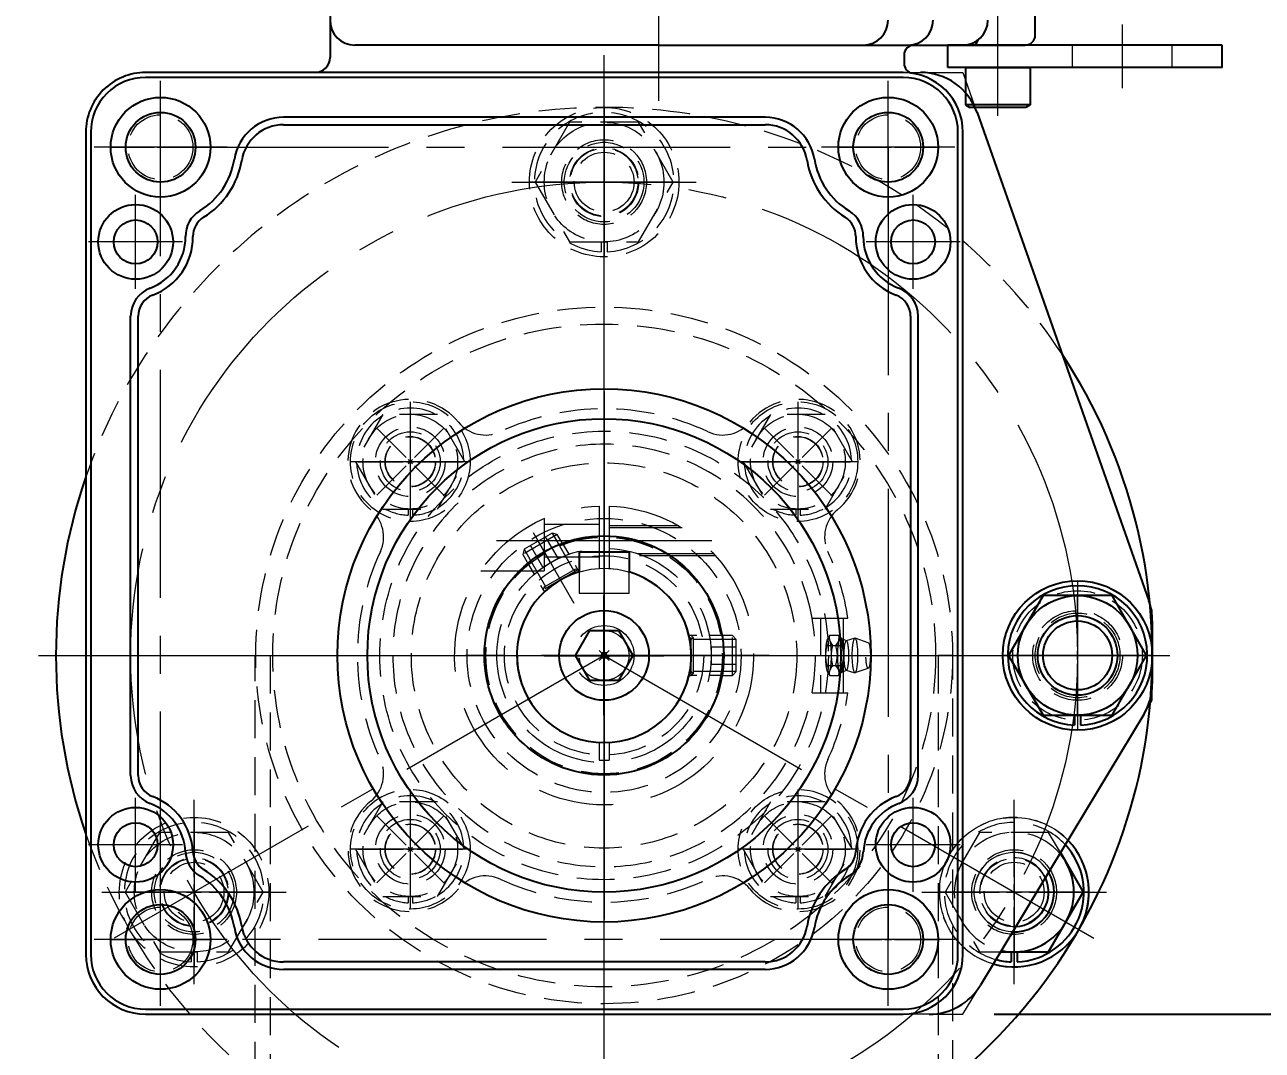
# Model space of a CAD drawing. Header units: millimetres. Extents: x 0 to 38884, y -3675 to 8056.
# Drawn here: x 28876.3 to 29124.6, y 1814.5 to 2020.3 of the extents above; entities that cross this region are included whole.
import ezdxf

# ---------------------------------------------------------------- set-up
doc = ezdxf.new("R2010")
doc.units = ezdxf.units.MM
doc.header["$LTSCALE"] = 2.4
doc.header["$PDMODE"] = 99
doc.header["$PDSIZE"] = 1
for name, pattern in [('CENTER2', [28.575, 19.05, -3.175, 3.175, -3.175]), ('Dashed', [2, 1, -1]), ('HIDDEN', [9.525, 6.35, -3.175]), ('HIDDEN2', [4.7625, 3.175, -1.5875])]:
    doc.linetypes.add(name, pattern=pattern)
for name, color, linetype, lineweight in [('01_外形線', 7, 'Continuous', 25), ('03_かくれ線', 6, 'HIDDEN2', 13), ('04_HIDDEN', 2, 'HIDDEN', 13), ('04_中心線', 1, 'CENTER2', 9), ('05_CENTER', 4, 'CENTER2', 13), ('08_DIM', 3, 'Continuous', 13)]:
    doc.layers.add(name, color=color, linetype=linetype, lineweight=lineweight)
doc.layers.add('10_DRAFT', color=8, linetype='Continuous', lineweight=0, plot=False)
doc.layers.add('10_補助線', color=8, linetype='Continuous', lineweight=13, plot=False)
doc.styles.add('KSS_TXT', font='txt.shx', dxfattribs={"bigfont": 'extfont2.shx'})
doc.styles.add('KSS_TXT_L', font='txt.shx', dxfattribs={"height": 3, "bigfont": 'extfont2.shx'})
doc.dimstyles.new('KSS_DIM', dxfattribs={"dimscale": 2, "dimtxt": 3, "dimasz": 2.5, "dimexe": 1.25, "dimexo": 0.625, "dimtad": 1, "dimdsep": 46, "dimtxsty": 'KSS_TXT', "dimblk": 'OPEN30', "dimcen": 0, "dimazin": 2, "dimtfac": 0.75, "dimtmove": 0, "dimatfit": 3, "dimldrblk": 'OPEN30', "dimfxl": 1.25, "dimtolj": 1, "dimarcsym": 0})

# ---------------------------------------------------------------- blocks, each defined once
blk = doc.blocks.new('_Open30')
at = {"color": 0, "linetype": 'ByBlock', "lineweight": -2}
for p, q in [((-1, 0.2679), (0, 0)), ((0, 0), (-1, -0.2679)), ((0, 0), (-1, 0))]:
    blk.add_line(p, q, dxfattribs=at)
blk = doc.blocks.new('*D1165')
at = {"layer": '08_DIM', "color": 0, "lineweight": -2, "transparency": 16777216}
for p, q in [((28867.34, 1893.75), (28750.86, 1893.75)), ((28763.36, 1749.75), (28763.36, 1868.75)), ((28873.84, 1724.75), (28750.86, 1724.75))]:
    blk.add_line(p, q, dxfattribs=at)
at = {"layer": 'Defpoints', "color": 0, "transparency": 16777216}
for p in [(28763.36, 1893.75), (28873.59, 1893.75), (28880.09, 1724.75)]:
    blk.add_point(p, dxfattribs=at)
at = {"layer": '08_DIM', "color": 0, "lineweight": -2, "transparency": 16777216, "xscale": 25, "yscale": 25, "zscale": 25}
for p, rotation in [((28763.36, 1893.75), 90), ((28763.36, 1724.75), 270)]:
    blk.add_blockref('_Open30', p, dxfattribs=dict(at, rotation=rotation))
at = {"layer": '08_DIM', "color": 0, "transparency": 16777216, "insert": (28742.11, 1809.25), "char_height": 30, "attachment_point": 5, "rotation": 90, "style": 'KSS_TXT'}
blk.add_mtext('\\A1;169', dxfattribs=at)
blk = doc.blocks.new('*U1297')
at = {"layer": '04_中心線', "color": 0, "linetype": 'CENTER2', "transparency": 16777216}
for p, q in [((0, 22), (0, 113.5)), ((-113.5, 0), (-22, 0)), ((22, 0), (113.5, 0)), ((0, -113.5), (0, -22))]:
    blk.add_line(p, q, dxfattribs=at)
at = {"layer": '04_中心線', "color": 0, "linetype": 'Continuous', "transparency": 16777216}
for p, q in [((0, -11), (0, 11)), ((-11, 0), (11, 0))]:
    blk.add_line(p, q, dxfattribs=at)
blk = doc.blocks.new('*U1284')
at = {"layer": '04_中心線', "color": 0, "linetype": 'CENTER2', "transparency": 16777216}
for p, q in [((0, 13.98), (0, 73.4)), ((-73.4, 0), (-13.98, 0)), ((13.98, 0), (73.4, 0)), ((0, -73.4), (0, -13.98))]:
    blk.add_line(p, q, dxfattribs=at)
at = {"layer": '04_中心線', "color": 0, "linetype": 'Continuous', "transparency": 16777216}
for p, q in [((0, -6.99), (0, 6.99)), ((-6.99, 0), (6.99, 0))]:
    blk.add_line(p, q, dxfattribs=at)
blk = doc.blocks.new('*U1296')
at = {"layer": '04_中心線', "color": 0, "linetype": 'CENTER2', "transparency": 16777216}
for p, q in [((0, 1.4), (0, 32.6)), ((-10.5, 0), (-1.4, 0)), ((1.4, 0), (10.5, 0)), ((0, -73.5), (0, -1.4))]:
    blk.add_line(p, q, dxfattribs=at)
at = {"layer": '04_中心線', "color": 0, "linetype": 'Continuous', "transparency": 16777216}
for p, q in [((-0.7, 0), (0.7, 0)), ((0, -0.7), (0, 0.7))]:
    blk.add_line(p, q, dxfattribs=at)
blk = doc.blocks.new('*U1300')
at = {"layer": '04_中心線', "color": 0, "linetype": 'CENTER2', "transparency": 16777216}
for p, q in [((0, 15.52), (0, 120.5)), ((-107.5, 0), (-15.52, 0)), ((15.52, 0), (113.5, 0)), ((0, -75.5), (0, -15.52))]:
    blk.add_line(p, q, dxfattribs=at)
at = {"layer": '04_中心線', "color": 0, "linetype": 'Continuous', "transparency": 16777216}
for p, q in [((0, -7.76), (0, 7.76)), ((-7.76, 0), (7.76, 0))]:
    blk.add_line(p, q, dxfattribs=at)
blk = doc.blocks.new('*U1301')
at = {"layer": '04_中心線', "color": 0, "linetype": 'CENTER2', "transparency": 16777216}
for p, q in [((0, 1.3), (0, 10)), ((-10, 0), (-1.3, 0)), ((1.3, 0), (10, 0)), ((0, -10), (0, -1.3))]:
    blk.add_line(p, q, dxfattribs=at)
at = {"layer": '04_中心線', "color": 0, "linetype": 'Continuous', "transparency": 16777216}
for p, q in [((-0.65, 0), (0.65, 0)), ((0, -0.65), (0, 0.65))]:
    blk.add_line(p, q, dxfattribs=at)
blk = doc.blocks.new('*U1302')
at = {"layer": '04_中心線', "color": 0, "linetype": 'CENTER2', "transparency": 16777216}
for p, q in [((0, 1.3), (0, 10)), ((-10, 0), (-1.3, 0)), ((1.3, 0), (10, 0)), ((0, -10), (0, -1.3))]:
    blk.add_line(p, q, dxfattribs=at)
at = {"layer": '04_中心線', "color": 0, "linetype": 'Continuous', "transparency": 16777216}
for p, q in [((-0.65, 0), (0.65, 0)), ((0, -0.65), (0, 0.65))]:
    blk.add_line(p, q, dxfattribs=at)
blk = doc.blocks.new('*U1303')
at = {"layer": '04_中心線', "color": 0, "linetype": 'CENTER2', "transparency": 16777216}
for p, q in [((0, 1.3), (0, 10)), ((-10, 0), (-1.3, 0)), ((1.3, 0), (10, 0)), ((0, -10), (0, -1.3))]:
    blk.add_line(p, q, dxfattribs=at)
at = {"layer": '04_中心線', "color": 0, "linetype": 'Continuous', "transparency": 16777216}
for p, q in [((-0.65, 0), (0.65, 0)), ((0, -0.65), (0, 0.65))]:
    blk.add_line(p, q, dxfattribs=at)
blk = doc.blocks.new('*U1298')
at = {"layer": '04_中心線', "color": 0, "linetype": 'CENTER2', "transparency": 16777216}
for p, q in [((0, 1.3), (0, 10)), ((-10, 0), (-1.3, 0)), ((1.3, 0), (10, 0)), ((0, -10), (0, -1.3))]:
    blk.add_line(p, q, dxfattribs=at)
at = {"layer": '04_中心線', "color": 0, "linetype": 'Continuous', "transparency": 16777216}
for p, q in [((-0.65, 0), (0.65, 0)), ((0, -0.65), (0, 0.65))]:
    blk.add_line(p, q, dxfattribs=at)
blk = doc.blocks.new('*U1299')
at = {"layer": '04_中心線', "color": 0, "linetype": 'CENTER2', "transparency": 16777216}
for p, q in [((0, 1.7), (0, 12)), ((-12, 0), (-1.7, 0)), ((1.7, 0), (12, 0)), ((0, -12), (0, -1.7))]:
    blk.add_line(p, q, dxfattribs=at)
at = {"layer": '04_中心線', "color": 0, "linetype": 'Continuous', "transparency": 16777216}
for p, q in [((-0.85, 0), (0.85, 0)), ((0, -0.85), (0, 0.85))]:
    blk.add_line(p, q, dxfattribs=at)
blk = doc.blocks.new('GM-SHYPF-RH 0.75kW、1／5～1／60、200V、60Hza_1')
at = {"color": 0}
for p, q in [((-122.5, 124), (-122.5, 69)), ((-118, 124), (-122.5, 124)), ((-118, 124), (-118, 69)), ((-124.5, 86.5), (-137, 86.5)), ((-122.5, 11), (-122.5, 84.5)), ((-118, 85.5), (-110.5, 85.5)), ((-118, 72.5), (-118, 85.5)), ((-110.5, 85.5), (-110.5, 72.5)), ((-110.5, 85.5), (-110, 84.63)), ((-110, 84.63), (-110, 73.37)), ((-122.5, 74.5), (-123.5, 75.08)), ((-118, 72.5), (-110.5, 72.5)), ((-110.5, 72.5), (-110, 73.37)), ((60, 72), (-105, 72)), ((60, 71), (-105, 71)), ((-118, 69), (-122.5, 69)), ((24.09, 63), (-68.09, 63)), ((-32.53, 63), (-47.5, 63)), ((-120.5, 60.19), (-118.83, 60.19)), ((-117, 60), (-117, -92)), ((-116, 60), (-116, -92)), ((-68.09, 61.5), (24.09, 61.5)), ((71, -92), (71, 60)), ((72, -92), (72, 60)), ((-108, 32.32), (-108, -64.32)), ((-106.5, -64.32), (-106.5, 32.32)), ((61.5, 32.32), (61.5, -64.32)), ((63, 32.32), (63, -64.32)), ((-122.5, 11), (-122.5, -50)), ((-20.8, 5), (-16.77, 5)), ((-20.8, -5), (-20.8, 5)), ((-20.8, -5), (-16.77, -5)), ((-136, -55), (-120, -55)), ((24.09, -93.5), (-68.09, -93.5)), ((24.09, -95), (-68.09, -95)), ((-32.53, -95), (-47.5, -95)), ((-105, -103), (60, -103)), ((-105, -104), (60, -104))]:
    blk.add_line(p, q, dxfattribs=at)
for centre, radius in [((-83, 62), 7.5), ((38, 62), 7.5), ((-102, 57), 10), ((-83, 62), 4.4), ((38, 62), 4.4), ((57, 57), 10), ((-102, 57), 7), ((57, 57), 7), ((0, 0), 53.5), ((0, 0), 47.5), ((0, 0), 24), ((-102, -89), 10), ((57, -89), 10), ((-102, -89), 7), ((57, -89), 7), ((-83, -94), 7.5), ((38, -94), 7.5), ((-83, -94), 4.4), ((38, -94), 4.4)]:
    blk.add_circle(centre, radius, dxfattribs=at)
for centre, radius, start, end in [((-124.5, 84.5), 2, 0, 90), ((-127.5, 72), 5, 0, 90), ((-105, 60), 12, 90, 180), ((-105, 60), 11, 90, 180), ((60, 60), 12, 0, 90), ((60, 60), 11, 0, 90), ((-127.5, 61), 5, 0, 90), ((-120.5, 62.19), 2, 180, 270), ((-68.09, 57), 6, 90, 159.3338), ((24.09, 57), 6, 20.6662, 90), ((-118.83, 62.19), 2, 270, 350.9859), ((-68.09, 57), 4.5, 90, 159.3338), ((24.09, 57), 4.5, 20.6662, 90), ((-84, 63), 12.5, 269.6249, 339.3338), ((-84, 63), 11, 269.6249, 339.3338), ((40, 63), 12.5, 200.6662, 266.9553), ((40, 63), 11, 200.6662, 266.9553), ((-127.5, 51.99), 5, 0, 90), ((-84.11, 46), 6, 89.6249, 148.412), ((-84.11, 46), 4.5, 89.6249, 148.412), ((39.1, 46.02), 4.5, 31.5123, 86.9553), ((39.1, 46.02), 6, 31.5123, 86.9553), ((-102, 57), 15, 279.2069, 328.412), ((-102, 57), 16.5, 279.2069, 328.412), ((57, 57), 16.5, 211.5123, 260.7931), ((57, 57), 15, 211.5123, 260.7931), ((-98, 32.32), 10, 99.2069, 180), ((-98, 32.32), 8.5, 99.2069, 180), ((53, 32.32), 8.5, 0, 80.7931), ((53, 32.32), 10, 0, 80.7931), ((0, 0), 17.5, 196.6015, 163.3985), ((-127.5, -50), 5, 270, 0), ((-120, -58), 3, 0, 90), ((-98, -64.32), 10, 180, 260.7931), ((-98, -64.32), 8.5, 180, 260.7931), ((53, -64.32), 8.5, 279.2069, 0), ((53, -64.32), 10, 279.2069, 0), ((-102, -89), 15, 31.586, 80.7931), ((-102, -89), 16.5, 31.586, 80.7931), ((57, -89), 16.5, 99.2069, 148.4898), ((57, -89), 15, 99.2069, 148.4898), ((-84.11, -78), 6, 211.586, 270.3738), ((-84.11, -78), 4.5, 211.586, 270.3738), ((39.1, -78.02), 4.5, 273.046, 328.4898), ((39.1, -78.02), 6, 273.046, 328.4898), ((-84, -95), 12.5, 20.6684, 90.3738), ((-84, -95), 11, 20.6684, 90.3738), ((40, -95), 12.5, 93.046, 159.3316), ((40, -95), 11, 93.046, 159.3316), ((-68.09, -89), 6, 200.6684, 270), ((-68.09, -89), 4.5, 200.6684, 270), ((24.09, -89), 4.5, 270, 339.3316), ((24.09, -89), 6, 270, 339.3316), ((-105, -92), 12, 180, 270), ((-105, -92), 11, 180, 270), ((60, -92), 12, 270, 0), ((60, -92), 11, 270, 0)]:
    blk.add_arc(centre, radius, start, end, dxfattribs=at)
at = {"layer": '04_HIDDEN', "color": 0}
for p, q in [((-118, 114), (-122.5, 114)), ((-118, 94), (-122.5, 94))]:
    blk.add_line(p, q, dxfattribs=at)
at = {"layer": '05_CENTER', "color": 0}
for p, q in [((-113.85, 104), (-126.65, 104)), ((-108.29, 79), (-128.59, 79)), ((-102, 70.35), (-102, 43.65)), ((-83, 71.43), (-83, 52.57)), ((38, 71.43), (38, 52.57)), ((57, 70.35), (57, 43.65)), ((0, -66), (0, 66)), ((-73.57, 62), (-92.43, 62)), ((47.43, 62), (28.57, 62)), ((-88.65, 57), (-115.35, 57)), ((70.35, 57), (43.65, 57)), ((-111.29, 11), (-358.36, 11)), ((66, 0), (-66, 0)), ((-102, -75.65), (-102, -102.35)), ((57, -75.65), (57, -102.35)), ((-83, -84.57), (-83, -103.43)), ((38, -84.57), (38, -103.43)), ((-88.65, -89), (-115.35, -89)), ((70.35, -89), (43.65, -89)), ((-73.57, -94), (-92.43, -94)), ((47.43, -94), (28.57, -94))]:
    blk.add_line(p, q, dxfattribs=at)
blk = doc.blocks.new('A$C35045EA2_1')
at = {"color": 0, "linetype": 'CENTER2'}
for p, q in [((0, -12), (0, 12)), ((-12, 0), (12, 0))]:
    blk.add_line(p, q, dxfattribs=at)
at = {"color": 0}
for p, q in [((-5.77, 0), (-2.89, 5)), ((-2.89, 5), (2.89, 5)), ((2.89, 5), (5.77, 0)), ((-2.89, -5), (-5.77, 0)), ((5.77, 0), (2.89, -5)), ((2.89, -5), (-2.89, -5))]:
    blk.add_line(p, q, dxfattribs=at)
blk.add_circle((0, 0), 9, dxfattribs=at)
at = {"layer": '10_DRAFT', "style": 'KSS_TXT_L'}
blk.add_text('CS-M12', height=0.3, dxfattribs=at).set_placement((-0.7, -0.46))
blk = doc.blocks.new('A$C527C7C34_1')
at = {"color": 0}
for p, q in [((-5, 16.77), (-5, 12.5)), ((5, 12.5), (5, 16.77)), ((-5, 12.5), (5, 12.5))]:
    blk.add_line(p, q, dxfattribs=at)
for radius in [17.5, 6, 5]:
    blk.add_circle((0, 0), radius, dxfattribs=at)
at = {"layer": '05_CENTER'}
for p, q in [((0, 21.5), (0, -21.5)), ((-21.5, 0), (21.5, 0))]:
    blk.add_line(p, q, dxfattribs=at)
blk = doc.blocks.new('SCSBN35-43a_1')
at = {"color": 0}
for p, q in [((-1, 21), (1, 21)), ((-1, 17.47), (-1, 21)), ((1, 17.47), (1, 21)), ((-1, -29.98), (-1, -17.47)), ((1, -29.98), (1, -17.47))]:
    blk.add_line(p, q, dxfattribs=at)
for radius, start, end in [(30, 271.9102, 268.0898), (17.5, 93.2758, 266.7242), (17.5, 273.2758, 86.7242)]:
    blk.add_arc((0, 0), radius, start, end, dxfattribs=at)
at = {"layer": '04_HIDDEN', "color": 0}
for p, q in [((-24.72, -17), (-12, -17)), ((-12, -27.5), (-12, -17)), ((-1, -19.7), (-12, -19.7)), ((22.36, -20), (1, -20)), ((22, -20.4), (1, -20.4)), ((-1, -26.3), (-12, -26.3)), ((15.64, -25.6), (1, -25.6)), ((14.97, -26), (1, -26))]:
    blk.add_line(p, q, dxfattribs=at)
blk.add_arc((0, 0), 21.5, 272.6659, 267.3341, dxfattribs=at)
at = {"layer": '05_CENTER', "color": 0}
for p, q in [((0, 33.15), (0, -33.15)), ((33.15, 0), (-33.15, 0)), ((21.59, -23), (-21.59, -23))]:
    blk.add_line(p, q, dxfattribs=at)
blk = doc.blocks.new('A$C41765D98_1')
at = {"color": 4, "rotation": 270}
blk.add_blockref('GM-SHYPF-RH 0.75kW、1／5～1／60、200V、60Hza_1', (0, 0), dxfattribs=at)
blk.add_blockref('A$C35045EA2_1', (0, 0))
at = {"layer": '04_HIDDEN', "color": 4, "xscale": -1, "rotation": 180}
blk.add_blockref('SCSBN35-43a_1', (0, 0), dxfattribs=at)
at = {"layer": '04_HIDDEN'}
blk.add_blockref('A$C527C7C34_1', (0, 0), dxfattribs=at)
blk = doc.blocks.new('*U1304')
at = {"layer": '04_中心線', "color": 0, "linetype": 'CENTER2', "transparency": 16777216}
for p, q in [((0, 1.2), (0, 9.5)), ((-9.5, 0), (-1.2, 0)), ((1.2, 0), (9.5, 0)), ((0, -9.5), (0, -1.2))]:
    blk.add_line(p, q, dxfattribs=at)
at = {"layer": '04_中心線', "color": 0, "linetype": 'Continuous', "transparency": 16777216}
for p, q in [((-0.6, 0), (0.6, 0)), ((0, -0.6), (0, 0.6))]:
    blk.add_line(p, q, dxfattribs=at)
blk = doc.blocks.new('*U1289')
at = {"layer": '04_中心線', "color": 0, "linetype": 'CENTER2', "transparency": 16777216}
for p, q in [((0, 1.2), (0, 9.5)), ((-9.5, 0), (-1.2, 0)), ((1.2, 0), (9.5, 0)), ((0, -9.5), (0, -1.2))]:
    blk.add_line(p, q, dxfattribs=at)
at = {"layer": '04_中心線', "color": 0, "linetype": 'Continuous', "transparency": 16777216}
for p, q in [((-0.6, 0), (0.6, 0)), ((0, -0.6), (0, 0.6))]:
    blk.add_line(p, q, dxfattribs=at)
blk = doc.blocks.new('*U1290')
at = {"layer": '04_中心線', "color": 0, "linetype": 'CENTER2', "transparency": 16777216}
for p, q in [((0, 1.2), (0, 9.5)), ((-9.5, 0), (-1.2, 0)), ((1.2, 0), (9.5, 0)), ((0, -9.5), (0, -1.2))]:
    blk.add_line(p, q, dxfattribs=at)
at = {"layer": '04_中心線', "color": 0, "linetype": 'Continuous', "transparency": 16777216}
for p, q in [((-0.6, 0), (0.6, 0)), ((0, -0.6), (0, 0.6))]:
    blk.add_line(p, q, dxfattribs=at)
blk = doc.blocks.new('*U1291')
at = {"layer": '04_中心線', "color": 0, "linetype": 'CENTER2', "transparency": 16777216}
for p, q in [((0, 1.2), (0, 9.5)), ((-9.5, 0), (-1.2, 0)), ((1.2, 0), (9.5, 0)), ((0, -9.5), (0, -1.2))]:
    blk.add_line(p, q, dxfattribs=at)
at = {"layer": '04_中心線', "color": 0, "linetype": 'Continuous', "transparency": 16777216}
for p, q in [((-0.6, 0), (0.6, 0)), ((0, -0.6), (0, 0.6))]:
    blk.add_line(p, q, dxfattribs=at)
blk = doc.blocks.new('*U1292')
at = {"layer": '04_中心線', "color": 0, "linetype": 'CENTER2', "transparency": 16777216}
for p, q in [((0, 3), (0, 18.5)), ((-18.5, 0), (-3, 0)), ((3, 0), (18.5, 0)), ((0, -18.5), (0, -3))]:
    blk.add_line(p, q, dxfattribs=at)
at = {"layer": '04_中心線', "color": 0, "linetype": 'Continuous', "transparency": 16777216}
for p, q in [((-1.5, 0), (1.5, 0)), ((0, -1.5), (0, 1.5))]:
    blk.add_line(p, q, dxfattribs=at)
blk = doc.blocks.new('*U1293')
at = {"layer": '04_中心線', "color": 0, "linetype": 'CENTER2', "transparency": 16777216}
for p, q in [((0, 3), (0, 18.5)), ((-18.5, 0), (-3, 0)), ((3, 0), (18.5, 0)), ((0, -18.5), (0, -3))]:
    blk.add_line(p, q, dxfattribs=at)
at = {"layer": '04_中心線', "color": 0, "linetype": 'Continuous', "transparency": 16777216}
for p, q in [((-1.5, 0), (1.5, 0)), ((0, -1.5), (0, 1.5))]:
    blk.add_line(p, q, dxfattribs=at)
blk = doc.blocks.new('*U1294')
at = {"layer": '04_中心線', "color": 0, "linetype": 'CENTER2', "transparency": 16777216}
for p, q in [((0, 3), (0, 18.5)), ((-18.5, 0), (-3, 0)), ((3, 0), (18.5, 0)), ((0, -18.5), (0, -3))]:
    blk.add_line(p, q, dxfattribs=at)
at = {"layer": '04_中心線', "color": 0, "linetype": 'Continuous', "transparency": 16777216}
for p, q in [((-1.5, 0), (1.5, 0)), ((0, -1.5), (0, 1.5))]:
    blk.add_line(p, q, dxfattribs=at)
blk = doc.blocks.new('*U1295')
at = {"layer": '04_中心線', "color": 0, "linetype": 'CENTER2', "transparency": 16777216}
for p, q in [((0, 9.9), (0, 53)), ((-53, 0), (-9.9, 0)), ((9.9, 0), (53, 0)), ((0, -53), (0, -9.9))]:
    blk.add_line(p, q, dxfattribs=at)
at = {"layer": '04_中心線', "color": 0, "linetype": 'Continuous', "transparency": 16777216}
for p, q in [((0, -4.95), (0, 4.95)), ((-4.95, 0), (4.95, 0))]:
    blk.add_line(p, q, dxfattribs=at)
blk = doc.blocks.new('*U1285')
at = {"layer": '04_中心線', "color": 0, "linetype": 'CENTER2', "transparency": 16777216}
for p, q in [((0, 1.4), (0, 10.5)), ((-10.5, 0), (-1.4, 0)), ((1.4, 0), (10.5, 0)), ((0, -10.5), (0, -1.4))]:
    blk.add_line(p, q, dxfattribs=at)
at = {"layer": '04_中心線', "color": 0, "linetype": 'Continuous', "transparency": 16777216}
for p, q in [((-0.7, 0), (0.7, 0)), ((0, -0.7), (0, 0.7))]:
    blk.add_line(p, q, dxfattribs=at)
blk = doc.blocks.new('*U1286')
at = {"layer": '04_中心線', "color": 0, "linetype": 'CENTER2', "transparency": 16777216}
for p, q in [((0, 1.4), (0, 10.5)), ((-10.5, 0), (-1.4, 0)), ((1.4, 0), (10.5, 0)), ((0, -10.5), (0, -1.4))]:
    blk.add_line(p, q, dxfattribs=at)
at = {"layer": '04_中心線', "color": 0, "linetype": 'Continuous', "transparency": 16777216}
for p, q in [((-0.7, 0), (0.7, 0)), ((0, -0.7), (0, 0.7))]:
    blk.add_line(p, q, dxfattribs=at)
blk = doc.blocks.new('*U1287')
at = {"layer": '04_中心線', "color": 0, "linetype": 'CENTER2', "transparency": 16777216}
for p, q in [((0, 1.4), (0, 10.5)), ((-10.5, 0), (-1.4, 0)), ((1.4, 0), (10.5, 0)), ((0, -10.5), (0, -1.4))]:
    blk.add_line(p, q, dxfattribs=at)
at = {"layer": '04_中心線', "color": 0, "linetype": 'Continuous', "transparency": 16777216}
for p, q in [((-0.7, 0), (0.7, 0)), ((0, -0.7), (0, 0.7))]:
    blk.add_line(p, q, dxfattribs=at)
blk = doc.blocks.new('*U1288')
at = {"layer": '04_中心線', "color": 0, "linetype": 'CENTER2', "transparency": 16777216}
for p, q in [((0, 1.4), (0, 10.5)), ((-10.5, 0), (-1.4, 0)), ((1.4, 0), (10.5, 0)), ((0, -10.5), (0, -1.4))]:
    blk.add_line(p, q, dxfattribs=at)
at = {"layer": '04_中心線', "color": 0, "linetype": 'Continuous', "transparency": 16777216}
for p, q in [((-0.7, 0), (0.7, 0)), ((0, -0.7), (0, 0.7))]:
    blk.add_line(p, q, dxfattribs=at)
blk = doc.blocks.new('*D1305')
at = {"layer": '08_DIM', "color": 0, "lineweight": -2, "transparency": 16777216}
for p, q in [((29068.59, 2246.25), (29223.54, 2246.25)), ((29211.04, 1846.75), (29211.04, 2221.25)), ((29070.84, 1821.75), (29223.54, 1821.75))]:
    blk.add_line(p, q, dxfattribs=at)
at = {"layer": 'Defpoints', "color": 0, "transparency": 16777216}
for p in [(29062.34, 2246.25), (29211.04, 2246.25), (29064.59, 1821.75)]:
    blk.add_point(p, dxfattribs=at)
at = {"layer": '08_DIM', "color": 0, "lineweight": -2, "transparency": 16777216, "xscale": 25, "yscale": 25, "zscale": 25}
for p, rotation in [((29211.04, 2246.25), 90), ((29211.04, 1821.75), 270)]:
    blk.add_blockref('_Open30', p, dxfattribs=dict(at, rotation=rotation))
at = {"layer": '08_DIM', "color": 0, "transparency": 16777216, "insert": (29189.79, 2034), "char_height": 30, "attachment_point": 5, "rotation": 90, "style": 'KSS_TXT'}
blk.add_mtext('\\A1;424.5', dxfattribs=at)
blk = doc.blocks.new('*D1306')
at = {"layer": '08_DIM', "color": 0, "lineweight": -2, "transparency": 16777216}
for p, q in [((29068.59, 2246.25), (29308.41, 2246.25)), ((29295.91, 1477.75), (29295.91, 2221.25)), ((29288.96, 1452.75), (29308.41, 1452.75))]:
    blk.add_line(p, q, dxfattribs=at)
at = {"layer": 'Defpoints', "color": 0, "transparency": 16777216}
for p in [(29062.34, 2246.25), (29295.91, 2246.25), (29282.71, 1452.75)]:
    blk.add_point(p, dxfattribs=at)
at = {"layer": '08_DIM', "color": 0, "lineweight": -2, "transparency": 16777216, "xscale": 25, "yscale": 25, "zscale": 25}
for p, rotation in [((29295.91, 2246.25), 90), ((29295.91, 1452.75), 270)]:
    blk.add_blockref('_Open30', p, dxfattribs=dict(at, rotation=rotation))
at = {"layer": '08_DIM', "color": 0, "transparency": 16777216, "insert": (29274.66, 1849.5), "char_height": 30, "attachment_point": 5, "rotation": 90, "style": 'KSS_TXT'}
blk.add_mtext('\\A1;793.5', dxfattribs=at)

msp = doc.modelspace()

# ---------------------------------------------------------------- linework, layer by layer
for p, q in [((29067.4071, 2002.7334), (29101.906, 1904.6839)), ((29102.5862, 1900.701), (29102.5862, 1888.0894)), ((29100.8617, 1881.8915), (29068.0859, 1827.5526)), ((29084.1418, 1854.1716), (29088.715, 1846.2505)), ((29081.7868, 1834.2505), (29088.715, 1846.2505)), ((29072.1259, 1834.2505), (29081.7868, 1834.2505)), ((29074.2586, 1834.2505), (29074.2586, 1832.2634)), ((29075.4586, 1834.2505), (29075.4586, 1832.2634))]:
    msp.add_line(p, q)
for centre, radius, start, end in [((29056.0873, 1998.7505), 12, 19.384516, 90), ((28992.5862, 1893.7505), 110, 241.409842, 33.343573), ((28992.5862, 1893.7505), 110, 160.988735, 199.011265), ((29090.5862, 1900.701), 12, 0, 19.384516), ((29090.5862, 1888.0894), 12, 328.902687, 0), ((29074.8586, 1846.2505), 15, 253.806294, 43.99908), ((29074.8586, 1846.2505), 14, 272.456286, 42.907024), ((29074.8586, 1846.2505), 12, 257.503257, 40.149506), ((29074.8586, 1846.2505), 8, 267.734362, 30.071012), ((29074.8586, 1846.2505), 6.9175, 272.799719, 25.005655), ((29074.8586, 1846.2505), 14, 254.898351, 267.543714), ((29057.8104, 1833.7505), 12, 270, 328.902687)]:
    msp.add_arc(centre, radius, start, end)
at = {"layer": '01_外形線'}
msp.add_lwpolyline([(29088.1862, 1879.7634, 46.64522826), (29086.9862, 1879.7634)], format="xyb", dxfattribs=at)
for points in [[(29080.658, 1905.7505), (29073.7298, 1893.7505)], [(29094.5144, 1905.7505), (29080.658, 1905.7505)], [(29101.4426, 1893.7505), (29094.5144, 1905.7505)], [(29073.7298, 1893.7505), (29080.658, 1881.7505)], [(29094.5144, 1881.7505), (29101.4426, 1893.7505)], [(29080.658, 1881.7505), (29094.5144, 1881.7505)], [(29086.9862, 1881.7505), (29086.9862, 1879.7634)], [(29088.1862, 1881.7505), (29088.1862, 1879.7634)]]:
    msp.add_lwpolyline(points, dxfattribs=at)
for radius in [15, 12, 8, 6.9175]:
    msp.add_circle((29087.5862, 1893.7505), radius, dxfattribs=at)
at = {"layer": '03_かくれ線'}
for p, q in [((28900.5862, 2010.7505), (29056.0873, 2010.7505)), ((28888.5862, 1833.7505), (28888.5862, 1998.7505)), ((28922.6862, 1893.7505), (28926.0862, 1893.7505)), ((29059.0862, 1893.7505), (29062.4862, 1893.7505)), ((29067.9304, 1858.2505), (29061.0022, 1846.2505)), ((29081.7868, 1858.2505), (29067.9304, 1858.2505)), ((29084.1418, 1854.1716), (29081.7868, 1858.2505)), ((29061.0022, 1846.2505), (29067.9304, 1834.2505)), ((29067.9304, 1834.2505), (29072.1259, 1834.2505)), ((29057.8104, 1821.7505), (28900.5862, 1821.7505))]:
    msp.add_line(p, q, dxfattribs=at)
for points in [[(28993.1862, 1974.7634, 46.64522826), (28991.9862, 1974.7634)], [(28963.3682, 1940.5589, 1.10476101), (28945.7779, 1922.9686)], [(29039.3945, 1922.9686, 1.10476101), (29021.8042, 1940.5589)], [(28958.7265, 1942.1414, 0.248452), (28948.6642, 1942.1414)], [(29013.4386, 1938.6441, 0.22090926), (28971.7338, 1938.6441)], [(29036.5082, 1942.1414, 0.248452), (29026.4459, 1942.1414)], [(28947.9837, 1941.7485, 0.248452), (28942.9525, 1933.0343)], [(28964.4382, 1933.0343, 0.248452), (28959.407, 1941.7485)], [(28963.3682, 1940.5589, 0.34244041), (28971.7338, 1938.6441)], [(29013.4386, 1938.6441, 0.34244041), (29021.8042, 1940.5589)], [(29025.7654, 1941.7485, 0.248452), (29020.7343, 1933.0343)], [(29042.2199, 1933.0343, 0.248452), (29037.1888, 1941.7485)], [(29034.3176, 1901.2505, 11.21752041), (29034.3176, 1886.2505)], [(28942.9525, 1932.2485, 0.248452), (28947.9837, 1923.5343)], [(28959.407, 1923.5343, 0.248452), (28964.4382, 1932.2485)], [(29020.7343, 1932.2485, 0.248452), (29025.7654, 1923.5343)], [(29037.1888, 1923.5343, 0.248452), (29042.2199, 1932.2485)], [(28947.6927, 1914.6029, 0.34244041), (28945.7779, 1922.9686)], [(28948.6642, 1923.1414, 0.1117542), (28953.2453, 1921.9008)], [(28954.1453, 1921.9008, 0.1117542), (28958.7265, 1923.1414)], [(29026.4459, 1923.1414, 0.1117542), (29031.0271, 1921.9008)], [(29031.9271, 1921.9008, 0.1117542), (29036.5082, 1923.1414)], [(29039.3945, 1922.9686, 0.34244041), (29037.4797, 1914.6029)], [(28947.6927, 1914.6029, 0.22090926), (28947.6927, 1872.8981)], [(29041.5147, 1901.2505, 0.07080143), (29037.4797, 1914.6029)], [(29034.3176, 1886.2505, 0.08914626), (29034.3176, 1901.2505)], [(29037.4797, 1872.8981, 0.07080143), (29041.5147, 1886.2505)], [(28945.7779, 1864.5325, 0.3424404), (28947.6927, 1872.8981)], [(29037.4797, 1872.8981, 0.34244041), (29039.3945, 1864.5325)], [(28958.7265, 1864.3597, 0.248452), (28948.6642, 1864.3597)], [(29036.5082, 1864.3597, 0.248452), (29026.4459, 1864.3597)], [(28945.7779, 1864.5325, 1.10476102), (28963.3682, 1846.9422)], [(28947.9837, 1863.9668, 0.248452), (28942.9525, 1855.2526)], [(28964.4382, 1855.2526, 0.248452), (28959.407, 1863.9668)], [(29025.7654, 1863.9668, 0.248452), (29020.7343, 1855.2526)], [(29021.8042, 1846.9422, 1.10476101), (29039.3945, 1864.5325)], [(29042.2199, 1855.2526, 0.248452), (29037.1888, 1863.9668)], [(28910.9138, 1832.2634, 46.64522826), (28909.7138, 1832.2634)], [(28942.9525, 1854.4668, 0.248452), (28947.9837, 1845.7526)], [(28959.407, 1845.7526, 0.248452), (28964.4382, 1854.4668)], [(29020.7343, 1854.4668, 0.248452), (29025.7654, 1845.7526)], [(29037.1888, 1845.7526, 0.248452), (29042.2199, 1854.4668)], [(28971.7338, 1848.857, 0.34244041), (28963.3682, 1846.9422)], [(28971.7338, 1848.857, 0.22090926), (29013.4386, 1848.857)], [(29021.8042, 1846.9422, 0.34244041), (29013.4386, 1848.857)], [(28948.6642, 1845.3597, 0.1117542), (28953.2453, 1844.1191)], [(28954.1453, 1844.1191, 0.1117542), (28958.7265, 1845.3597)], [(29026.4459, 1845.3597, 0.1117542), (29031.0271, 1844.1191)], [(29031.9271, 1844.1191, 0.1117542), (29036.5082, 1845.3597)]]:
    msp.add_lwpolyline(points, format="xyb", dxfattribs=at)
for points in [[(28985.658, 2000.7505), (28978.7298, 1988.7505)], [(28999.5144, 2000.7505), (28985.658, 2000.7505)], [(29006.4426, 1988.7505), (28999.5144, 2000.7505)], [(28978.7298, 1988.7505), (28985.658, 1976.7505)], [(28999.5144, 1976.7505), (29006.4426, 1988.7505)], [(28985.658, 1976.7505), (28999.5144, 1976.7505)], [(28991.9862, 1976.7505), (28991.9862, 1974.7634)], [(28993.1862, 1976.7505), (28993.1862, 1974.7634)], [(28948.2105, 1942.1414), (28942.7257, 1932.6414)], [(28959.1802, 1942.1414), (28948.2105, 1942.1414)], [(28964.665, 1932.6414), (28959.1802, 1942.1414)], [(29025.9923, 1942.1414), (29020.5074, 1932.6414)], [(29036.9619, 1942.1414), (29025.9923, 1942.1414)], [(29042.4467, 1932.6414), (29036.9619, 1942.1414)], [(28942.7257, 1932.6414), (28948.2105, 1923.1414)], [(28959.1802, 1923.1414), (28964.665, 1932.6414)], [(29020.5074, 1932.6414), (29025.9923, 1923.1414)], [(29036.9619, 1923.1414), (29042.4467, 1932.6414)], [(28948.2105, 1923.1414), (28959.1802, 1923.1414)], [(28953.2453, 1923.1414), (28953.2453, 1921.9008)], [(28954.1453, 1923.1414), (28954.1453, 1921.9008)], [(29025.9923, 1923.1414), (29036.9619, 1923.1414)], [(29031.0271, 1923.1414), (29031.0271, 1921.9008)], [(29031.9271, 1923.1414), (29031.9271, 1921.9008)], [(28983.1838, 1918.036), (28976.2556, 1914.036)], [(28982.1361, 1918.3167), (28976.5364, 1915.0837)], [(28983.3518, 1913.2451), (28980.8518, 1917.5752)], [(28983.1838, 1918.036), (28982.1361, 1918.3167)], [(28982.1361, 1918.3167), (28983.6342, 1915.7218)], [(28984.3576, 1916.0029), (28983.1838, 1918.036)], [(28976.5364, 1915.0837), (28976.2556, 1914.036)], [(28976.5364, 1915.0837), (28978.0345, 1912.4888)], [(28980.3207, 1911.4951), (28977.8207, 1915.8252)], [(28981.8362, 1912.3701), (28979.3362, 1916.7002)], [(28983.6342, 1915.7218), (28986.4443, 1910.8546)], [(28976.2556, 1914.036), (28977.4284, 1912.0047)], [(28978.0345, 1912.4888), (28980.8446, 1907.6216)], [(28980.3207, 1911.4951), (28983.3518, 1913.2451)], [(28987.3003, 1910.906), (28980.3721, 1906.906)], [(28980.5125, 1907.4299), (28986.7764, 1911.0464)], [(28986.6361, 1910.5225), (28986.7764, 1911.0464)], [(28987.3003, 1910.906), (28986.7764, 1911.0464)], [(28987.5303, 1910.5076), (28987.3003, 1910.906)], [(28980.5125, 1907.4299), (28980.3721, 1906.906)], [(28980.5125, 1907.4299), (28981.0364, 1907.2895)], [(28980.3721, 1906.906), (28980.6028, 1906.5064)], [(29034.3176, 1901.2505), (29041.5147, 1901.2505)], [(29035.9862, 1901.2505), (29035.9862, 1886.2505)], [(29040.5707, 1901.2505), (29040.5707, 1896.9991)], [(29010.0862, 1897.7505), (29009.6249, 1897.7505)], [(29010.0862, 1889.7505), (29010.0862, 1897.7505)], [(29010.4697, 1897.367), (29010.0862, 1897.7505)], [(29010.4697, 1897.367), (29010.0862, 1896.9835)], [(29010.4697, 1897.367), (29010.4697, 1890.134)], [(29018.3192, 1897.7505), (29015.9737, 1897.7505)], [(29018.3192, 1889.7505), (29018.3192, 1897.7505)], [(29019.0862, 1896.9835), (29018.3192, 1897.7505)], [(29037.4477, 1897.1618), (29037.2869, 1896.7816)], [(29037.4507, 1897.1673), (29037.4052, 1897.0833)], [(29037.8987, 1897.792), (29037.5264, 1897.297), (29037.4477, 1897.1618)], [(29037.8947, 1896.7816), (29037.8748, 1896.8534), (29037.8249, 1897.3234), (29037.8987, 1897.792)], [(29037.8987, 1897.792), (29039.6859, 1897.792)], [(29039.6859, 1897.792), (29040.0581, 1897.297), (29040.1068, 1897.2156)], [(29039.6898, 1896.7816), (29039.7097, 1896.8534), (29039.7596, 1897.3234), (29039.6859, 1897.792)], [(29041.1926, 1896.7164), (29040.0416, 1897.2397)], [(29040.1068, 1897.2156), (29040.1369, 1897.1618)], [(29040.1793, 1897.0833), (29040.1338, 1897.1673)], [(29040.1369, 1897.1618), (29040.2976, 1896.7816)], [(29042.8785, 1897.2061), (29041.1594, 1896.7068)], [(29045.5939, 1896.3061), (29042.9441, 1897.2046)], [(29016.0899, 1896.9835), (29010.4697, 1896.9835)], [(29014.0862, 1895.5005), (29019.0862, 1895.5005)], [(29014.0862, 1895.5005), (29014.0862, 1892.0005)], [(29019.0862, 1896.9835), (29016.0899, 1896.9835)], [(29019.0862, 1890.5175), (29019.0862, 1896.9835)], [(29037.2909, 1895.7713), (29037.0675, 1894.7813), (29036.983, 1893.7505)], [(29037.2869, 1896.7816), (29037.267, 1896.7099), (29037.2171, 1896.2398), (29037.2909, 1895.7713)], [(29037.2909, 1895.7713), (29039.0781, 1895.7713)], [(29038.5064, 1895.7713), (29038.1342, 1896.2663), (29037.8947, 1896.7816)], [(29038.1986, 1893.7505), (29038.2002, 1893.8942), (29038.2918, 1894.8342), (29038.5064, 1895.7713)], [(29039.0781, 1895.7713), (29039.4503, 1896.2663), (29039.6898, 1896.7816)], [(29039.0781, 1895.7713), (29040.2936, 1895.7713)], [(29039.386, 1893.7505), (29039.3843, 1893.8942), (29039.2928, 1894.8342), (29039.0781, 1895.7713)], [(29040.2976, 1896.7816), (29040.3175, 1896.7099), (29040.3674, 1896.2398), (29040.2936, 1895.7713)], [(29040.2936, 1895.7713), (29040.517, 1894.7813), (29040.6015, 1893.7505)], [(29040.5707, 1896.9991), (29040.5707, 1890.5019)], [(29041.2258, 1896.7014), (29041.1926, 1896.7164)], [(28922.5862, 1797.1634), (28922.5862, 1893.7505), (28925.5862, 1893.7505), (28925.5862, 1733.7505)], [(29014.0862, 1893.7505), (29019.0862, 1893.7505)], [(29036.983, 1893.7505), (29036.9847, 1893.6069), (29037.0762, 1892.6669), (29037.2909, 1891.7298)], [(29038.5064, 1891.7298), (29038.2831, 1892.7198), (29038.1986, 1893.7505)], [(29039.0781, 1891.7298), (29039.3015, 1892.7198), (29039.386, 1893.7505)], [(29040.6015, 1893.7505), (29040.5998, 1893.6069), (29040.5083, 1892.6669), (29040.2936, 1891.7298)], [(29062.5862, 1808.8977), (29062.5862, 1893.7505), (29059.5862, 1893.7505), (29059.5862, 1733.7505)], [(29009.6262, 1889.7505), (29010.0862, 1889.7505)], [(29010.0862, 1890.5175), (29010.4697, 1890.134)], [(29010.0862, 1889.7505), (29010.4697, 1890.134)], [(29016.0899, 1890.5175), (29010.4697, 1890.5175)], [(29014.0862, 1892.0005), (29019.0862, 1892.0005)], [(29015.9716, 1889.7505), (29018.3192, 1889.7505)], [(29019.0862, 1890.5175), (29016.0899, 1890.5175)], [(29018.3192, 1889.7505), (29019.0862, 1890.5175)], [(29037.2909, 1891.7298), (29037.2164, 1891.2348), (29037.2869, 1890.7195)], [(29037.2869, 1890.7195), (29037.3102, 1890.6477), (29037.4476, 1890.3395)], [(29037.2909, 1891.7298), (29039.0781, 1891.7298)], [(29037.4052, 1890.4178), (29037.4505, 1890.334)], [(29037.4476, 1890.3395), (29037.543, 1890.1777), (29037.8987, 1889.7091)], [(29037.8987, 1889.7091), (29037.8242, 1890.2041), (29037.8947, 1890.7195)], [(29037.8947, 1890.7195), (29037.9179, 1890.7912), (29038.1508, 1891.2612), (29038.5064, 1891.7298)], [(29037.8987, 1889.7091), (29039.6859, 1889.7091)], [(29039.0781, 1891.7298), (29040.2936, 1891.7298)], [(29039.6898, 1890.7195), (29039.6666, 1890.7912), (29039.4337, 1891.2612), (29039.0781, 1891.7298)], [(29039.6859, 1889.7091), (29039.7603, 1890.2041), (29039.6898, 1890.7195)], [(29040.1065, 1890.2849), (29040.0415, 1890.1777), (29039.6859, 1889.7091)], [(29040.0416, 1890.2614), (29041.1926, 1890.7847)], [(29040.1369, 1890.3395), (29040.1065, 1890.2849)], [(29040.134, 1890.334), (29040.1793, 1890.4178)], [(29040.2976, 1890.7195), (29040.2744, 1890.6477), (29040.1369, 1890.3395)], [(29040.2936, 1891.7298), (29040.3681, 1891.2348), (29040.2976, 1890.7195)], [(29040.5707, 1890.5019), (29040.5707, 1886.2505)], [(29041.1594, 1890.7943), (29042.8785, 1890.2949)], [(29041.1926, 1890.7847), (29041.2258, 1890.7997)], [(29042.9441, 1890.2965), (29045.5939, 1891.195)], [(29034.3176, 1886.2505), (29041.5147, 1886.2505)], [(28948.2105, 1864.3597), (28942.7257, 1854.8597)], [(28959.1802, 1864.3597), (28948.2105, 1864.3597)], [(28964.665, 1854.8597), (28959.1802, 1864.3597)], [(29025.9923, 1864.3597), (29020.5074, 1854.8597)], [(29036.9619, 1864.3597), (29025.9923, 1864.3597)], [(29042.4467, 1854.8597), (29036.9619, 1864.3597)], [(28903.3856, 1858.2505), (28896.4574, 1846.2505)], [(28917.242, 1858.2505), (28903.3856, 1858.2505)], [(28924.1702, 1846.2505), (28917.242, 1858.2505)], [(28942.7257, 1854.8597), (28948.2105, 1845.3597)], [(28959.1802, 1845.3597), (28964.665, 1854.8597)], [(29020.5074, 1854.8597), (29025.9923, 1845.3597)], [(29036.9619, 1845.3597), (29042.4467, 1854.8597)], [(28896.4574, 1846.2505), (28903.3856, 1834.2505)], [(28917.242, 1834.2505), (28924.1702, 1846.2505)], [(28948.2105, 1845.3597), (28959.1802, 1845.3597)], [(28953.2453, 1845.3597), (28953.2453, 1844.1191)], [(28954.1453, 1845.3597), (28954.1453, 1844.1191)], [(29025.9923, 1845.3597), (29036.9619, 1845.3597)], [(29031.0271, 1845.3597), (29031.0271, 1844.1191)], [(29031.9271, 1845.3597), (29031.9271, 1844.1191)], [(28903.3856, 1834.2505), (28917.242, 1834.2505)], [(28909.7138, 1834.2505), (28909.7138, 1832.2634)], [(28910.9138, 1834.2505), (28910.9138, 1832.2634)]]:
    msp.add_lwpolyline(points, dxfattribs=at)
at = {"layer": '03_かくれ線', "linetype": 'Dashed'}
for points in [[(28984.3576, 1916.0029), (28987.3003, 1910.906)], [(28977.4294, 1912.0029), (28980.3721, 1906.906)], [(29015.9716, 1897.7505), (29010.0862, 1897.7505)], [(29015.9716, 1889.7505), (29010.0862, 1889.7505)]]:
    msp.add_lwpolyline(points, dxfattribs=at)
at = {"layer": '03_かくれ線'}
for centre, radius in [((28903.5862, 1995.7505), 6.5), ((28992.5862, 1988.7505), 15), ((28992.5862, 1988.7505), 15), ((29049.5862, 1995.7505), 6.5), ((28992.5862, 1988.7505), 12), ((28992.5862, 1988.7505), 8.5), ((28992.5862, 1988.7505), 8), ((28992.5862, 1988.7505), 8), ((28992.5862, 1988.7505), 6.9175), ((28992.5862, 1988.7505), 6.8), ((28992.5862, 1988.7505), 6), ((28992.5862, 1893.7505), 69.9), ((28992.5862, 1893.7505), 66.5), ((28953.6953, 1932.6414), 12), ((29031.4771, 1932.6414), 12), ((28953.6953, 1932.6414), 9.5), ((29031.4771, 1932.6414), 9.5), ((28992.5862, 1893.7505), 47.5), ((28953.6953, 1932.6414), 7), ((29031.4771, 1932.6414), 7), ((28992.5862, 1893.7505), 45), ((28992.5862, 1893.7505), 45), ((28953.6953, 1932.6414), 6), ((28953.6953, 1932.6414), 6), ((28953.6953, 1932.6414), 5.053), ((28953.6953, 1932.6414), 5), ((29031.4771, 1932.6414), 6), ((29031.4771, 1932.6414), 6), ((29031.4771, 1932.6414), 5.053), ((29031.4771, 1932.6414), 5), ((28992.5862, 1893.7505), 38.665), ((28992.5862, 1893.7505), 27.5), ((28992.5862, 1893.7505), 23.725), ((28992.5862, 1893.7505), 20), ((28992.5862, 1893.7505), 17.5), ((29087.5862, 1893.7505), 13), ((29087.5862, 1893.7505), 9), ((29087.5862, 1893.7505), 8.5), ((29087.5862, 1893.7505), 8.5), ((28953.6953, 1854.8597), 12), ((29031.4771, 1854.8597), 12), ((28953.6953, 1854.8597), 9.5), ((29031.4771, 1854.8597), 9.5), ((28910.3138, 1846.2505), 15), ((28910.3138, 1846.2505), 15), ((28953.6953, 1854.8597), 7), ((28953.6953, 1854.8597), 6), ((28953.6953, 1854.8597), 6), ((28953.6953, 1854.8597), 5.053), ((28953.6953, 1854.8597), 5), ((29031.4771, 1854.8597), 7), ((29031.4771, 1854.8597), 6), ((29031.4771, 1854.8597), 6), ((29031.4771, 1854.8597), 5.053), ((29031.4771, 1854.8597), 5), ((29074.8586, 1846.2505), 15), ((28910.3138, 1846.2505), 12), ((28910.3138, 1846.2505), 8.5), ((28910.3138, 1846.2505), 8), ((28910.3138, 1846.2505), 8), ((28910.3138, 1846.2505), 6.9175), ((28910.3138, 1846.2505), 6.8), ((29074.8586, 1846.2505), 8.5), ((29074.8586, 1846.2505), 8), ((29074.8586, 1846.2505), 6.8), ((28910.3138, 1846.2505), 6), ((29074.8586, 1846.2505), 6), ((28903.5862, 1836.7505), 6.5), ((29049.5862, 1836.7505), 6.5)]:
    msp.add_circle(centre, radius, dxfattribs=at)
for centre, radius, start, end in [((28900.5862, 1998.7505), 12, 90, 180), ((28992.5862, 1893.7505), 110, 33.343573, 160.988735), ((29074.8586, 1846.2505), 15, 43.99908, 253.806294), ((29074.8586, 1846.2505), 14, 42.907024, 254.898351), ((28992.5862, 1893.7505), 110, 199.011265, 241.409842), ((29074.8586, 1846.2505), 12, 40.149506, 257.503257), ((29074.8586, 1846.2505), 8, 30.071012, 267.734362), ((29074.8586, 1846.2505), 6.9175, 25.005655, 272.799719), ((28900.5862, 1833.7505), 12, 180, 270)]:
    msp.add_arc(centre, radius, start, end, dxfattribs=at)
for centre, major_axis, start_param, end_param in [((29037.5908, 1893.7505), (0, -3.5), 3.45195878, 3.66519143), ((29037.5908, 1893.7505), (0, -3.5), 2.61799388, 3.45195878), ((29039.9937, 1893.7505), (0, 3.5), 6.20441249, 9.50355078), ((29039.9937, 1893.7505), (0, 3.5), 3.22036547, 6.20441249), ((29042.9088, 1893.7505), (0, 3.46), 6.22437575, 9.48358751), ((29042.9088, 1893.7505), (0, 3.46), 3.20040221, 6.22437575), ((29037.5908, 1893.7505), (0, -3.5), 3.66519143, 5.97281918), ((29037.5908, 1893.7505), (0, -3.5), 5.97281918, 8.90117919), ((29041.1853, 1893.7505), (0, 2.96), 0.05040047, 3.09119218), ((29041.1853, 1893.7505), (0, 2.96), 3.09119218, 6.33358578)]:
    msp.add_ellipse(centre, major_axis=major_axis, ratio=0.17364818, start_param=start_param, end_param=end_param, dxfattribs=at)
msp.add_ellipse((29045.5677, 1893.7505), major_axis=(0, 2.56), ratio=0.17364818, dxfattribs=at)
msp.add_point((28992.5862, 1893.7505), dxfattribs=at)
msp.add_point((28992.5862, 1893.7505), dxfattribs=at)
at = {"layer": '04_中心線'}
for p, q in [((28992.5862, 1893.7505), (28894.2923, 1837.0005)), ((28992.5862, 1893.7505), (29090.8801, 1837.0005)), ((29074.8586, 1861.2505), (29074.8586, 1831.2505)), ((29089.8586, 1846.2505), (29059.8586, 1846.2505))]:
    msp.add_line(p, q, dxfattribs=at)
for points in [[(28992.5862, 2003.7505), (28992.5862, 1973.7505)], [(29007.5862, 1988.7505), (28977.5862, 1988.7505)], [(28953.6953, 1944.6414), (28953.6953, 1920.6414)], [(29031.4771, 1944.6414), (29031.4771, 1920.6414)], [(28965.6953, 1932.6414), (28941.6953, 1932.6414)], [(29043.4771, 1932.6414), (29019.4771, 1932.6414)], [(28978.3377, 1918.4296), (28986.5195, 1904.2585)], [(29087.5862, 1908.7505), (29087.5862, 1878.7505)], [(29102.5862, 1893.7505), (29072.5862, 1893.7505)], [(28953.6953, 1866.8597), (28953.6953, 1842.8597)], [(29031.4771, 1866.8597), (29031.4771, 1842.8597)], [(28910.3138, 1861.2505), (28910.3138, 1831.2505)], [(28965.6953, 1854.8597), (28941.6953, 1854.8597)], [(29043.4771, 1854.8597), (29019.4771, 1854.8597)], [(28925.3138, 1846.2505), (28895.3138, 1846.2505)]]:
    msp.add_lwpolyline(points, dxfattribs=at)
msp.add_lwpolyline([(28903.5862, 1995.7505), (29049.5862, 1995.7505), (29049.5862, 1836.7505), (28903.5862, 1836.7505)], close=True, dxfattribs=at)
msp.add_circle((28992.5862, 1893.7505), 95, dxfattribs=at)
at = {"layer": '10_補助線'}
for points in [[(29056.0743, 2010.7505), (29064.5862, 2010.7505), (29067.4022, 2002.7472)], [(29102.5862, 1900.7099), (29102.5862, 1902.7505), (29101.906, 1904.6839)], [(29100.8617, 1881.8915), (29102.5862, 1884.7505), (29102.5862, 1888.0669)], [(29057.7828, 1821.7505), (29064.5862, 1821.7505), (29068.0859, 1827.5526)]]:
    msp.add_lwpolyline(points, dxfattribs=at)

# ---------------------------------------------------------------- block references
msp.add_blockref('A$C41765D98_1', (28992.5862, 1893.7505))
at = {"layer": '04_中心線', "linetype": 'CENTER2'}
for name, p in [('*U1300', (28992.5862, 1893.7505)), ('*U1297', (28992.5862, 1893.7505)), ('*U1293', (28992.5862, 1988.7505)), ('*U1303', (28903.5862, 1995.7505)), ('*U1298', (29049.5862, 1995.7505)), ('*U1284', (28992.5862, 1893.7505)), ('*U1299', (29087.5862, 1893.7505)), ('*U1292', (28910.3138, 1846.2505)), ('*U1294', (29074.8586, 1846.2505)), ('*U1302', (28903.5862, 1836.7505)), ('*U1301', (29049.5862, 1836.7505)), ('*U1296', (28992.5862, 1794.7505))]:
    msp.add_blockref(name, p, dxfattribs=at)
for name, p, rotation in [('*U1295', (28992.5862, 1893.7505), 270), ('*U1291', (28953.6953, 1932.6414), 45.00000000000001), ('*U1304', (29031.4771, 1932.6414), 45.00000000000001), ('*U1287', (28953.6953, 1932.6414), 270), ('*U1286', (29031.4771, 1932.6414), 270), ('*U1290', (28953.6953, 1854.8597), 45.00000000000001), ('*U1289', (29031.4771, 1854.8597), 45.00000000000001), ('*U1288', (28953.6953, 1854.8597), 270), ('*U1285', (29031.4771, 1854.8597), 270)]:
    msp.add_blockref(name, p, dxfattribs=dict(at, rotation=rotation))

# ---------------------------------------------------------------- dimensions: what is measured, and where the dimension line sits
at = {"layer": '08_DIM'}
for base, p1, p2, picture, middle in [((29211.0439, 2246.2501), (29064.5862, 1821.7505), (29062.3359, 2246.2501), '*D1305', (29189.7939, 2034.0003)), ((29295.9088, 2246.2501), (29282.7076, 1452.7505), (29062.3359, 2246.2501), '*D1306', (29274.6588, 1849.5003)), ((28763.3644, 1893.7505), (28880.0862, 1724.7505), (28873.5862, 1893.7505), '*D1165', (28742.1144, 1809.2505))]:
    dim = msp.add_linear_dim(base=base, p1=p1, p2=p2, angle=90, dimstyle='KSS_DIM', override={"dimscale": 10, "dimarcsym": 1}, dxfattribs=at)
    dim.commit()
    dim.dimension.update_dxf_attribs({"geometry": picture, "text_midpoint": middle})

doc.saveas('drawing.dxf')
